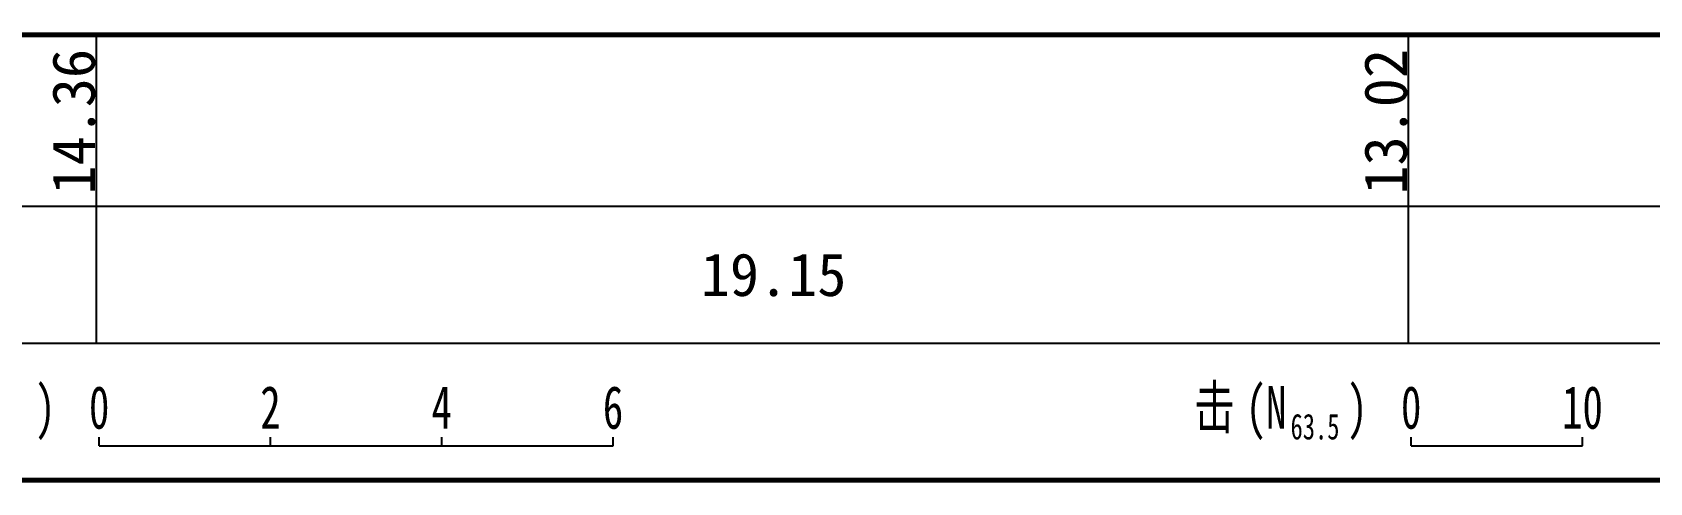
# Model space of a CAD drawing. Header units: millimetres. Extents: x 988 to 1408, y 353 to 650.
# Drawn here: x 1266 to 1360.4, y 421.6 to 447.9 of the extents above; entities that cross this region are included whole.
import ezdxf
from ezdxf.enums import TextEntityAlignment as Align

# ---------------------------------------------------------------- set-up
doc = ezdxf.new("R2010")
doc.units = ezdxf.units.MM
doc.layers.add('地质-原位曲线', color=7, linetype='Continuous')
doc.layers.add('地质-标注栏', color=7, linetype='Continuous')
doc.styles.add('标注栏数据', font='simfang.ttf', dxfattribs={"width": 0.7, "height": 2.5})

msp = doc.modelspace()

# ---------------------------------------------------------------- linework, layer by layer
at = {"layer": '地质-原位曲线', "color": 7, "linetype": 'Continuous'}
for p, q in [((1269.889, 423.742), (1269.889, 424.242)), ((1279.889, 423.742), (1279.889, 424.242)), ((1289.889, 423.742), (1289.889, 424.242)), ((1299.889, 423.742), (1299.889, 424.242)), ((1346.482, 423.742), (1346.482, 424.242)), ((1356.482, 423.742), (1356.482, 424.242)), ((1269.889, 423.742), (1299.889, 423.742)), ((1346.482, 423.742), (1356.482, 423.742))]:
    msp.add_line(p, q, dxfattribs=at)
at = {"layer": '地质-标注栏', "color": 7, "linetype": 'Continuous', "const_width": 0.3}
for points in [[(1019.862, 447.742), (1376.332, 447.742)], [(1019.862, 421.742), (1376.332, 421.742)]]:
    msp.add_lwpolyline(points, dxfattribs=at)
at = {"layer": '地质-标注栏', "color": 7, "linetype": 'Continuous'}
for points in [[(1269.739, 437.742), (1269.739, 447.742)], [(1346.332, 437.742), (1346.332, 447.742)], [(1019.862, 437.742), (1376.332, 437.742)], [(1269.739, 429.742), (1269.739, 437.742)], [(1269.739, 429.742), (1269.739, 437.742)], [(1346.332, 429.742), (1346.332, 437.742)], [(1019.862, 429.742), (1376.332, 429.742)]]:
    msp.add_lwpolyline(points, dxfattribs=at)

# ---------------------------------------------------------------- texts
at = {"layer": '地质-原位曲线', "color": 7, "linetype": 'Continuous', "style": '标注栏数据', "width": 0.7}
for s, height, p in [(')', 2.5, (1266.152, 424.742)), ('击', 2.5, (1333.796, 424.742)), ('(N', 2.5, (1336.817, 424.742)), (')', 2.5, (1342.745, 424.742)), ('63.5', 1.5, (1339.439, 424.117))]:
    msp.add_text(s, height=height, dxfattribs=at).set_placement(p)
for s, p in [('0', (1269.889, 424.742)), ('2', (1279.889, 424.742)), ('4', (1289.889, 424.742)), ('6', (1299.889, 424.742)), ('0', (1346.482, 424.742)), ('10', (1356.482, 424.742))]:
    msp.add_text(s, height=2.5, dxfattribs=at).set_placement(p, align=Align.CENTER)
at = {"layer": '地质-标注栏', "color": 7, "linetype": 'Continuous', "style": '标注栏数据'}
for s, p in [('14.36', (1269.639, 438.417)), ('13.02', (1346.232, 438.417))]:
    msp.add_text(s, height=2.5, rotation=90, dxfattribs=at).set_placement(p)
msp.add_text('19.15', height=2.5, dxfattribs=at).set_placement((1305.009, 432.492))

doc.saveas('drawing.dxf')
